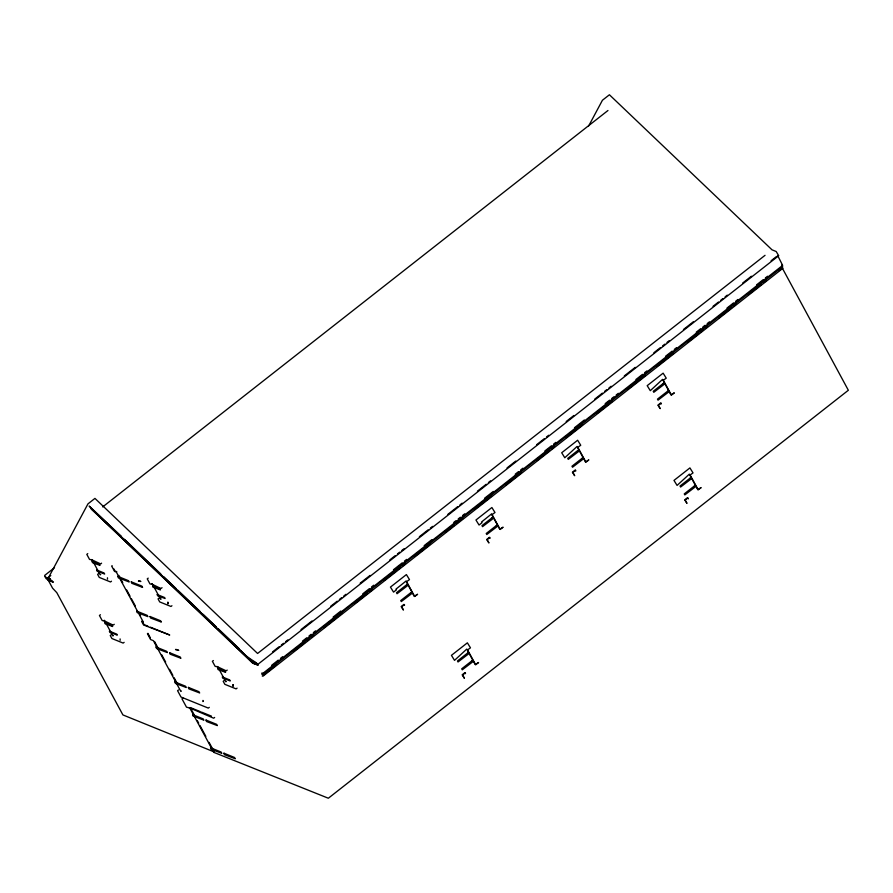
<?xml version="1.0" encoding="UTF-8"?>
<svg xmlns="http://www.w3.org/2000/svg" width="893" height="893" viewBox="0 0 893 893"><rect width="100%" height="100%" fill="white"/><g stroke="black" fill="none" stroke-linecap="round" stroke-linejoin="round"><path stroke-width="1.34" d="M588.71 125.88L602.429 100.25L609.417 94.77L772.032 249.839L776.173 251.513L778.718 255.711L257.742 664.448L252.027 662.126M92.135 509.691L252.73 663.242L258.222 665.185L252.976 663.053L90.695 508.284L119.707 535.532M102.684 506.923L607.966 110.509M54.506 567.702L44.65 575.438L45.61 577.202L50.376 578.854L47.005 577.492M50.789 575.55L48.791 577.112L87.96 503.875L94.948 498.394L257.575 653.464L765.044 255.32M87.771 553.615L86.811 554.374L89.546 559.431L92.158 559.911L100.228 574.846L100.719 574.467M101.601 563.17L100.641 563.929L91.265 559.531M98.587 573.607L97.616 574.366L99.257 577.403L110.52 581.968L111.491 581.209M112.138 565.693L111.658 566.073L114.527 571.386L116.336 572.112L143.382 622.142M107.45 577.782L107.517 579.166M100.418 614.741L99.447 615.489L102.193 620.557L104.805 621.037L112.875 635.972L113.355 635.593M148.216 578.128L147.256 578.876L149.991 583.944L152.603 584.424L160.673 599.359L161.164 598.98M104.392 620.278L103.912 620.657L111.536 624.352L113.288 625.055L114.248 624.296M152.19 583.665L151.71 584.044L159.334 587.739L161.086 588.442L162.046 587.683M111.234 634.733L110.263 635.492L111.904 638.528L123.167 643.094L124.138 642.335M159.032 598.12L158.061 598.879L159.702 601.915L170.965 606.481L171.936 605.722M120.097 638.908L120.164 640.292M175.999 649.267L175.519 649.646L178.734 650.383L176.914 649.646M213.36 660.541L212.389 661.3L215.135 666.357L217.747 666.837L225.817 681.772L226.309 681.392M178.533 689.932L177.573 690.691L180.989 697.02L208.315 708.104L209.286 707.345M181.346 691.07L180.855 691.45L153.406 640.683L150.593 639.544L147.445 633.717L147.925 633.338L150.448 638.004M182.953 698.08L181.982 698.839L186.503 707.189L189.774 707.937L213.784 752.352L328.345 798.23L848.35 390.263L782.246 268L778.953 270.579M227.19 670.096L226.23 670.855L216.854 666.457M224.176 680.533L223.205 681.292L224.846 684.328L236.109 688.894L237.08 688.135M202.968 700.425L202.901 701.563L203.381 701.184M272.544 651.901L279.118 646.744M281.306 645.025L283.505 643.306M285.693 641.587L287.881 639.868M301.03 629.554L311.992 620.959M330.622 606.336L337.197 601.179M339.385 599.46L341.572 597.741M343.772 596.022L345.959 594.303M360.203 583.129L370.07 575.393M389.794 559.922L395.264 555.613M397.463 553.894L399.651 552.175M401.839 550.456L404.038 548.737M419.375 536.704L428.138 529.828M430.337 528.109L432.525 526.39M447.862 514.357L457.729 506.621M459.917 504.902L462.105 503.172M477.454 491.139L486.216 484.263M488.404 482.544L490.603 480.825M507.034 467.932L515.797 461.056M536.615 444.714L544.295 438.697M546.483 436.978L548.67 435.259M566.207 421.507L573.875 415.491M594.693 399.16L602.362 393.132M604.561 391.413L606.749 389.694M608.937 387.975L611.136 386.256M624.285 375.942L635.236 367.347M653.866 352.735L660.44 347.578M662.628 345.859L664.827 344.14M667.015 342.421L669.203 340.691M683.446 329.517L693.314 321.781M713.038 306.31L718.519 302.013M720.707 300.294L722.895 298.575M725.094 296.856L727.282 295.136M742.619 283.092L751.393 276.216M771.117 260.745L776.586 256.447M271.695 665.285L278.27 660.117M280.469 658.398L282.657 656.679M302.403 641.185L306.801 637.747M308.989 636.017L311.188 634.298M313.376 632.579L315.575 630.86M333.122 617.085L340.802 611.058M362.748 593.845L369.334 588.688M371.521 586.958L373.721 585.239M393.467 569.745L402.241 562.858M404.429 561.139L406.628 559.42M424.175 545.645L431.855 539.629M453.8 522.405L455.999 520.686M458.187 518.967L460.386 517.248M462.574 515.529L464.773 513.799M484.519 498.305L493.293 491.429M515.239 474.205L518.532 471.627M520.719 469.908L522.918 468.189M544.853 450.976L551.439 445.808M553.627 444.089L555.826 442.37M574.478 427.736L584.346 419.989M605.197 403.636L609.584 400.187M611.772 398.468L613.971 396.749M616.159 395.03L618.358 393.3M635.905 379.536L642.491 374.368M644.69 372.649L646.878 370.93M665.531 356.296L672.116 351.128M674.304 349.409L676.503 347.69M696.25 332.196L700.637 328.747M702.836 327.028L705.024 325.309M707.223 323.59L709.41 321.871M726.969 308.096L733.544 302.928M735.743 301.209L737.931 299.49M756.583 284.856L763.169 279.688M765.357 277.969L767.556 276.25M263.346 675.108L276.506 664.783M294.054 651.008L305.026 642.402M307.225 640.683L309.413 638.964M311.612 637.245L313.8 635.515M323.679 627.768L337.945 616.583M340.133 614.864L342.332 613.145M354.398 603.668L367.559 593.343M369.758 591.624L371.946 589.905M384.012 580.439L396.079 570.962M398.278 569.243L400.466 567.524M402.665 565.805L404.864 564.086M414.732 556.339L430.091 544.284M445.451 532.239L454.224 525.352M456.423 523.633L458.611 521.903M460.81 520.184L462.998 518.465M475.065 508.999L491.53 496.084M505.784 484.899L521.144 472.844M536.503 460.799L549.675 450.463M551.863 448.744L554.062 447.025M566.129 437.559L582.582 424.644M596.848 413.459L607.809 404.853M610.008 403.134L612.196 401.404M627.556 389.359L640.727 379.034M642.915 377.304L645.114 375.585M657.181 366.119L673.635 353.204M687.9 342.019L698.873 333.413M701.061 331.694L703.26 329.975M705.448 328.244L707.647 326.525M718.619 317.919L731.78 307.594M733.968 305.875L736.167 304.145M748.234 294.679L761.394 284.354M763.593 282.635L765.792 280.904M214.633 717.447L213.661 718.206L188.881 707.557M403.949 604.382L401.169 606.57L403.446 610.053L401.66 606.771L404.451 604.583L404.496 605.387M489.453 537.296L486.663 539.484L488.94 542.977L487.165 539.685L489.944 537.497L490 538.312M575.192 470.031L572.402 472.218L574.679 475.712L572.904 472.419L575.684 470.231L575.739 471.046M660.686 402.955L657.907 405.132L660.184 408.626L658.398 405.344L661.188 403.156L661.244 403.96M687.487 497.691L684.697 499.879L686.974 503.373L685.199 500.08L687.978 497.892L688.358 498.841M464.929 672.619L462.139 674.807L464.416 678.3L462.641 675.008L465.432 672.82L465.476 673.635M662.561 379.369L650.294 390.676L647.191 385.664L663.131 373.162L666.234 378.174L663.309 380.262L671.458 395.097L674.338 392.831L670.956 394.896L662.974 380.128M689.363 474.116L677.084 485.424L673.981 480.412L689.921 467.91L693.024 472.91L690.099 475.009L698.248 489.844L701.139 487.578L697.746 489.643L689.764 474.875M577.068 446.455L564.789 457.752L561.697 452.751L577.637 440.238L580.729 445.25L577.804 447.348L585.953 462.172L588.844 459.906L585.462 461.971L577.481 447.214M491.652 513.855L481.55 521.981L481.963 522.74L479.05 525.028L475.947 520.016L491.887 507.514L494.99 512.515L492.065 514.614L500.214 529.449L503.105 527.183L499.723 529.248L491.73 514.48M406.159 580.941L396.057 589.056L396.47 589.815L393.545 592.104L390.453 587.092L406.393 574.59L409.485 579.602L406.572 581.7L414.72 596.524L417.6 594.258L414.218 596.323L406.237 581.566M466.805 649.044L454.526 660.351L451.434 655.339L467.374 642.837L470.466 647.838L467.541 649.937L475.69 664.772L478.581 662.506L475.199 664.571L467.218 649.803M116.816 571.732L115.007 571.007L113.858 568.874M257.206 663.934L252.261 661.936L235.194 645.661M147.892 626.172L144.041 624.609L142.121 621.059L141.641 621.439L143.561 624.988L169.715 635.012L150.459 627.21M261.816 673.032L262.642 673.367M262.241 675.968L262.91 676.235L782.904 268.268L781.81 266.248M190.566 707.669L200.155 711.554M201.416 712.067L211.474 716.153M214.264 751.973L122.91 714.925L56.806 592.662L52.575 588.174L48.144 579.992L53.39 582.124L47.909 580.182L47.128 578.753L52.073 580.751L46.101 578.619L45.063 576.699M121.481 536.481L89.155 506.085L251.156 660.563C268.268 669.203 240.329 654.167 241.333 650.774M124.507 539.361L160.762 573.942M163.776 576.822L175.865 588.342M177.874 590.262L200.032 611.392M203.057 614.272L216.151 626.763M218.16 628.683L239.313 648.843M122.721 538.412L135.781 550.858M137.79 552.778L175.943 589.157M178.957 592.037L216.117 627.466M218.126 629.375L232.18 642.781M777.691 255.588L782.648 265.4L261.805 674.215L262.642 674.55L782.636 266.583L781.821 265.065M118.791 575.393L122.754 582.716M126.717 590.039L130.01 596.144M131.327 598.578L135.29 605.9M139.252 613.223L140.569 615.668M154.545 641.509L157.815 647.559M161.733 654.815L165.651 662.059M169.581 669.315L172.84 675.365M174.157 677.776L176.769 682.609M190.254 707.557L194.149 714.757M197.398 720.763L198.692 723.163M199.987 725.562L205.837 736.368M209.074 742.373L212.969 749.573M92.158 561.429L92.459 562.635L99.994 565.403L99.447 564.387L92.158 561.429M96.812 570.035L97.114 571.241L104.648 574.009L104.101 572.993L96.812 570.035M117.887 576.387L118.322 577.849L129.161 581.957L128.48 580.684L117.887 576.387M131.293 581.834L131.74 583.285L142.579 587.393L141.898 586.132L131.293 581.834M138.928 580.707L138.448 581.086L140.848 581.477L138.928 580.707M104.805 622.555L105.106 623.76L112.641 626.518L112.094 625.513L104.805 622.555M152.603 585.942L152.904 587.148L160.439 589.905L159.892 588.9L152.603 585.942M109.459 631.161L109.761 632.367L117.296 635.124L116.749 634.119L109.459 631.161M157.257 594.548L157.559 595.754L165.093 598.511L164.546 597.506L157.257 594.548M136.629 611.069L137.076 612.52L147.914 616.628L147.233 615.366L136.629 611.069M150.046 616.505L150.493 617.967L161.332 622.075L160.651 620.802L150.046 616.505M167.895 602.295L167.962 603.679L167.895 602.295M156.063 647.012L156.509 648.463L167.348 652.571L166.667 651.31L156.063 647.012M169.614 652.705L170.061 654.156L180.899 658.264L180.219 657.002L169.614 652.705M174.961 681.939L175.396 683.402L186.235 687.51L185.554 686.237L174.961 681.939M188.367 687.387L188.814 688.838L199.652 692.946L198.972 691.684L188.367 687.387M217.747 668.355L218.048 669.56L225.583 672.329L225.036 671.313L217.747 668.355M222.402 676.961L222.703 678.167L230.238 680.935L229.691 679.919L222.402 676.961M192.609 714.601L193.055 716.052L203.894 720.16L203.213 718.898L192.609 714.601M233.04 684.708L233.106 686.092L233.04 684.708M206.026 720.037L206.473 721.488L217.312 725.596L216.619 724.335L206.026 720.037M406.639 584.759L396.492 592.718L397.039 593.733L407.353 585.841L406.639 584.759M492.143 517.683L481.997 525.642L482.544 526.658L492.858 518.766L492.143 517.683M577.883 450.418L567.736 458.377L568.283 459.382L578.597 451.49L577.883 450.418M663.376 383.331L653.241 391.29L653.788 392.306L664.091 384.414L663.376 383.331M210.536 747.754L210.982 749.216L221.821 753.324L221.14 752.051L210.536 747.754M410.88 592.606L400.734 600.565L401.292 601.581L411.595 593.689L410.88 592.606M496.385 525.53L486.238 533.489L486.785 534.505L497.1 526.613L496.385 525.53M582.124 458.265L571.978 466.224L572.525 467.229L582.839 459.337L582.124 458.265M667.618 391.179L657.482 399.138L658.029 400.153L668.332 392.261L667.618 391.179M223.953 753.201L224.4 754.652L235.239 758.76L234.558 757.498L223.953 753.201M690.177 478.079L680.031 486.038L680.578 487.053L690.881 479.161L690.177 478.079M467.619 653.006L457.473 660.965L458.02 661.981L468.334 654.089L467.619 653.006M694.419 485.926L684.272 493.885L684.819 494.901L695.134 487.009L694.419 485.926M471.861 660.853L461.714 668.812L462.261 669.828L472.576 661.936L471.861 660.853"/></g></svg>
